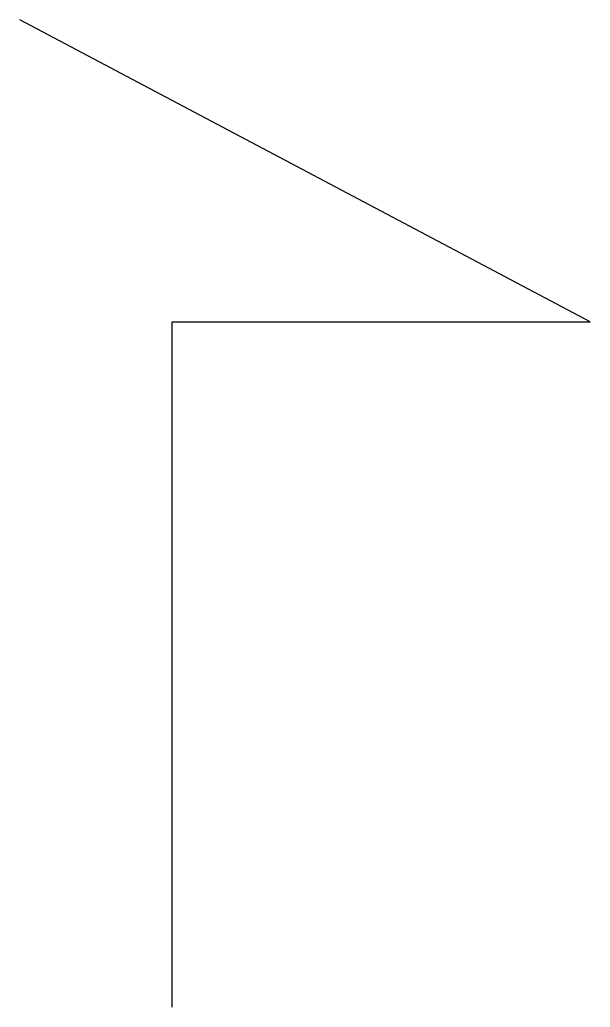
# Model space of a CAD drawing. Header units: metres. Extents: x 6.5024 to 6.5155, y -789.9501 to -789.9274.
import ezdxf

# ---------------------------------------------------------------- set-up
doc = ezdxf.new("R2010")
doc.units = ezdxf.units.M
doc.header["$MEASUREMENT"] = 0

msp = doc.modelspace()

# ---------------------------------------------------------------- linework, layer by layer
at = {"color": 3, "linetype": 'Continuous'}
msp.add_lwpolyline([(6.505915, -789.950117), (6.505915, -789.934352), (6.515531, -789.934352), (6.502413, -789.927409)], dxfattribs=at)

doc.saveas('drawing.dxf')
